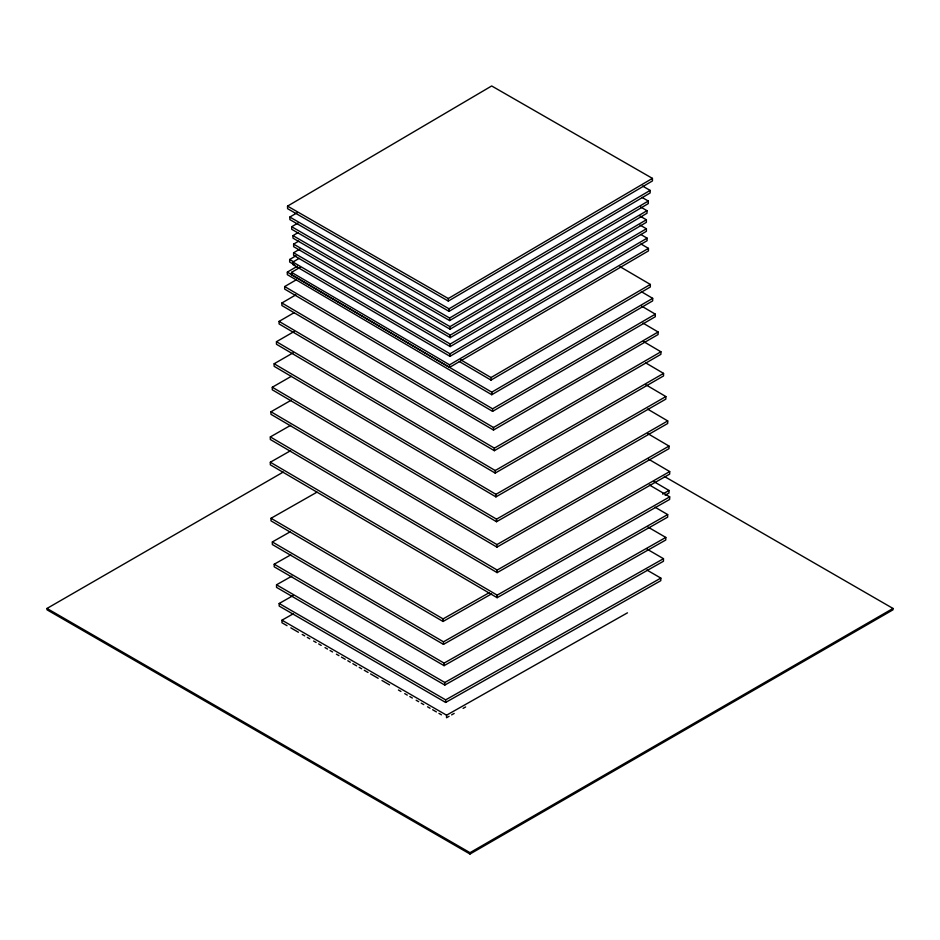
<?xml version="1.0" encoding="UTF-8"?>
<svg xmlns="http://www.w3.org/2000/svg" width="940" height="940" viewBox="0 0 940 940"><rect width="100%" height="100%" fill="white"/><g stroke="black" fill="none" stroke-linecap="round" stroke-linejoin="round"><path stroke-width="1.41" d="M295.994 255.786L289.673 259.487L289.661 262.025L294.737 264.998M459.355 361.536L491.009 380.101L491.021 377.563L650.339 284.444L619.942 266.631M650.339 284.444L650.327 286.994L491.009 380.101M297.475 266.196L287.334 272.107L287.323 274.656L491.749 394.718L652.666 300.882L652.677 298.344L641.315 291.67M491.749 394.718L491.761 392.168L652.677 298.344M295.818 294.89L281.894 302.974L281.871 305.512L493.477 430.05L658.106 334.534L658.129 331.996L643.007 323.102M296.041 279.955L284.691 286.559L284.679 289.097L492.584 411.356L655.309 316.71L655.321 314.16L641.456 306.017M492.584 411.356L492.595 408.818L655.321 314.16M493.477 430.05L493.488 427.5L658.129 331.996M294.232 312.62L279.098 321.386L279.074 323.924L494.358 450.695L660.902 354.333L660.926 351.783L643.301 341.408M494.358 450.695L494.381 448.145L660.926 351.783M294.185 331.479L276.466 341.702L276.442 344.252L495.192 473.079L663.534 375.941L663.558 373.392L645.862 362.969M293.445 613.679L281.976 620.177L281.953 622.75L287.017 625.664M627.462 612.833L446.559 715.187L446.535 717.761L449.085 716.315M495.192 473.079L495.216 470.529L663.558 373.392M291.318 376.317L272.295 387.233L272.271 389.783L496.52 521.723L667.706 423.482L667.729 420.932L647.578 409.076M293.174 352.805L274.151 363.757L274.127 366.306L495.932 496.884L665.849 399.112L665.873 396.562L645.709 384.695M291.8 576.161L276.536 584.798L276.513 587.371L444.796 685.072L663.464 561.251L663.487 558.689L647.037 549.136M293.186 595.549L279.18 603.48L279.157 606.053L445.642 702.439L660.82 580.673L660.843 578.1L646.861 570.004M444.796 685.072L444.832 682.499L663.487 558.689M445.642 702.439L445.666 699.865L660.843 578.1M495.932 496.884L495.956 494.334L665.873 396.562M496.52 521.723L496.543 519.162L667.729 420.932M290.625 425.338L270.332 436.924L270.297 439.485L497.143 572.625L669.668 474.113L669.703 471.563L648.271 458.99M290.636 450.671L270.344 462.233L270.309 464.795L497.143 597.699L669.656 499.422L669.691 496.861L649.411 484.981M291.388 400.099L270.99 411.767L270.967 414.317L496.931 547.127L669.01 448.639L669.033 446.089L647.578 433.469M316.98 492.161L271.026 518.281L270.99 520.842L443.046 621.469L491.549 593.892M290.178 531.829L272.341 541.945L272.318 544.519L443.469 644.382L667.659 517.141L667.682 514.58L655.004 507.189M290.789 554.835L274.221 564.223L274.186 566.785L444.068 665.673L665.779 539.995L665.814 537.433L648.059 527.105M443.046 621.469L443.081 618.908L489.023 592.788M443.469 644.382L443.492 641.82L667.682 514.58M444.068 665.673L444.091 663.1L665.814 537.433M496.931 547.127L496.954 544.577L669.033 446.089M497.143 572.625L497.178 570.063L669.703 471.563M497.143 597.699L497.166 595.149L669.691 496.861M653.829 481.586L669.01 490.469L668.975 493.03L665.144 495.204M287.546 206.118L491.679 85.963L652.431 178.377L652.454 180.927L448.321 301.082L287.57 208.668L287.546 206.118L448.298 298.532L448.321 301.082M642.549 186.026L650.127 190.397L650.151 192.947L449.05 311.363L289.873 219.596L289.849 217.046L297.44 212.581M641.973 197.388L648.283 201.042L648.306 203.592L449.637 320.575L291.717 229.29L291.694 226.74L298.015 223.015M640.669 207.023L647.002 210.689L647.025 213.239L450.048 329.188L292.998 238.149L292.975 235.611L298.027 232.638M640.046 216.106L646.368 219.784L646.379 222.322L450.248 337.683L293.632 246.668L293.621 244.13L298.685 241.145M640.081 225.095L646.403 228.773L646.403 231.311L450.237 346.578L293.597 255.316L293.597 252.778L299.919 249.053M448.298 298.532L652.431 178.377M449.05 311.363L449.026 308.813L650.127 190.397M449.637 320.575L449.614 318.037L648.283 201.042M450.048 329.188L450.025 326.638L647.002 210.689M450.248 337.683L450.237 335.145L646.368 219.784M450.237 346.578L450.225 344.04L646.403 228.773M640.763 234.448L647.108 238.149L647.108 240.699L450.013 356.331L292.892 264.575L292.892 262.037L299.214 258.336M640.857 243.93L648.436 248.371L648.447 250.91L449.579 367.376L291.565 274.891L291.553 272.353L300.424 267.16M450.013 356.331L450.002 353.793L647.108 238.149M449.579 367.376L449.579 364.838L648.436 248.371M664.357 476.451L893 608.45L893 609.813L470 854.037L47 609.813L47 608.45L283.269 472.045M47 608.45L470 852.674L893 608.45M662.618 494.088L669.01 490.469M451.623 714.882L454.173 713.437M463.091 708.396L465.641 706.951M289.849 217.046L449.026 308.813M281.976 620.177L446.559 715.187M290.812 627.861L298.415 632.244M302.21 634.441L304.748 635.898M307.274 637.367L309.812 638.824M313.607 641.021L316.134 642.478M318.672 643.935L321.198 645.404M325.005 647.59L327.531 649.058M330.058 650.515L332.596 651.984M336.391 654.17L338.929 655.638M341.455 657.095L345.25 659.293M347.788 660.75L350.315 662.218M352.853 663.675L356.648 665.873M359.186 667.33L361.712 668.786M364.25 670.255L368.045 672.441M370.572 673.909L378.174 678.292M381.969 680.49L389.56 684.872M398.431 689.984L400.957 691.452M404.752 693.638L407.29 695.107M409.816 696.564L412.355 698.032M416.15 700.218L418.676 701.687M421.214 703.144L423.74 704.601M427.547 706.798L430.073 708.255M432.612 709.724L436.407 711.909M438.933 713.378L441.471 714.835M291.694 226.74L449.614 318.037M292.975 235.611L450.025 326.638M279.18 603.48L445.666 699.865M293.621 244.13L450.237 335.145M274.221 564.223L444.091 663.1M276.536 584.798L444.832 682.499M293.597 252.778L450.225 344.04M292.892 262.037L450.002 353.793M272.341 541.945L443.492 641.82M289.673 259.487L293.468 261.708M460.623 359.738L491.021 377.563M291.553 272.353L449.579 364.838M270.344 462.233L497.166 595.149M271.026 518.281L443.081 618.908M287.334 272.107L491.761 392.168M284.691 286.559L492.595 408.818M281.894 302.974L493.488 427.5M279.098 321.386L494.381 448.145M276.466 341.702L495.216 470.529M274.151 363.757L495.956 494.334M272.295 387.233L496.543 519.162M270.99 411.767L496.954 544.577M270.332 436.924L497.178 570.063M470 852.674L470 854.037"/></g></svg>
